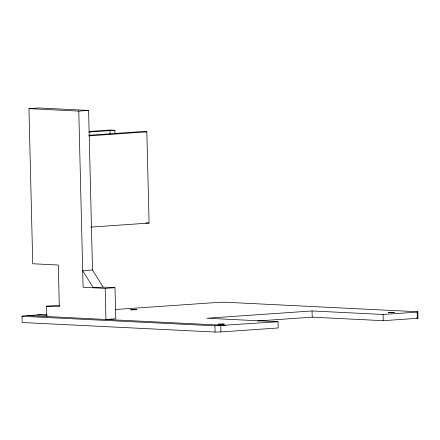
<?xml version="1.0" encoding="UTF-8"?>
<svg xmlns="http://www.w3.org/2000/svg" width="440" height="440" viewBox="0 0 440 440"><rect width="100%" height="100%" fill="white"/><g stroke="black" fill="none" stroke-linecap="round" stroke-linejoin="round"><path stroke-width="0.66" d="M257.631 320.958L312.208 317.174L383.245 320.683L417.285 318.324L418 317.972L417.846 311.757L417.131 312.109L383.091 314.468L312.054 310.959L206.993 318.241L278.031 321.75L278.185 327.971L220.907 331.942L215.078 332.041L22.154 322.509L22 316.289L22.715 315.937L47.042 314.248M28.952 108.642L38.77 107.96L88.6 110.424L92.499 270.023L103.125 287.106L115.005 287.694L115.764 318.786L105.947 319.468L105.188 288.376L83.083 287.282L78.776 111.1L28.952 108.642L32.742 263.747L58.294 265.012L59.318 306.812L46.541 306.18L46.794 316.541M78.776 111.1L88.6 110.424M89.298 131.445L109.797 130.026L114.906 130.279L114.989 133.716M88.858 132.083L114.906 130.279M89.095 135.256L141.735 131.604L146.845 131.857L149.078 223.058L91.003 227.084M88.776 135.883L146.845 131.857M92.499 270.023L82.682 270.699L93.308 287.788L103.125 287.106M105.188 288.376L115.005 287.694M46.541 306.18L56.359 305.498L59.719 305.663M115.588 309.496L219.093 302.324L224.923 302.22L417.846 311.757M22 316.289L214.924 325.82L278.031 321.75M145.646 222.888L149.078 223.058M416.625 317.906L418 317.972M37.444 314.914L47.031 315.387M27.627 315.596L225.665 325.38M417.131 312.109L417.285 318.324M383.091 314.468L383.245 320.683M312.054 310.959L312.208 317.174M220.754 325.721L220.907 331.942M214.924 325.82L215.078 332.041M109.995 130.62L110.083 134.057M388.218 312.422L394.372 312.301L388.218 312.422M130.647 309.793L136.796 309.678L130.647 309.793M218.07 324.209L224.186 324.11L218.07 324.209"/></g></svg>
